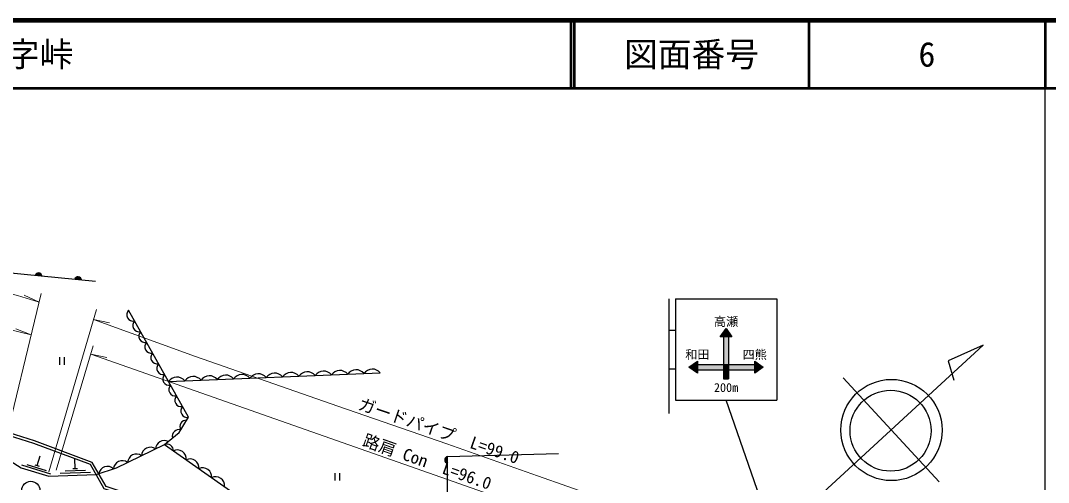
# Model space of a CAD drawing. Units: millimetres at full size, sheet at 1:1000; details may follow other scales. Extents: x 40000 to 680000, y 20000 to 380000.
# Drawn here: x 427219 to 579500, y 311562 to 380000 of the extents above; entities that cross this region are included whole.
import ezdxf
from ezdxf.enums import TextEntityAlignment as Align

# ---------------------------------------------------------------- set-up
doc = ezdxf.new("R2010")
doc.units = ezdxf.units.MM
doc.header["$LTSCALE"] = 1000
for name, color, linetype, lineweight in [('M-BGD', 7, 'Continuous', 25), ('M-BGD-EXST', 7, 'Continuous', 25), ('M-BMK-SRVR', 3, 'Continuous', 25), ('M-STR-HTXT', 7, 'Continuous', 13), ('M-STR-STRC', 7, 'Continuous', 25), ('M-TTL', 2, 'Continuous', 140), ('M-TTL-BAND', 7, 'Continuous', 25), ('M-TTL-LINE', 7, 'Continuous', 50)]:
    doc.layers.add(name, color=color, linetype=linetype, lineweight=lineweight)
doc.layers.add('M-TTL-TXT', color=7, linetype='Continuous')
doc.styles.add('ＭＳ ゴシック', font='')
doc.styles.get('ＭＳ ゴシック').set_extended_font_data('MS Gothic')

msp = doc.modelspace()

# ---------------------------------------------------------------- hatches: boundary and pattern name
at = {"layer": 'M-BGD'}
for points in [[(429391, 342247), (430377, 342151, 0.82183)], [(435237, 341678), (436223, 341582, 0.82183)], [(490469, 314417), (490466, 315408, 0.82183)]]:
    msp.add_hatch(color=256, dxfattribs=at).paths.add_polyline_path(points)
at = {"layer": 'M-STR-STRC'}
for points in [[(531740, 334395), (532615, 333145), (532115, 333145), (531365, 333145), (530865, 333145)], [(532115, 329020), (532115, 329785), (532115, 330098), (532115, 333145), (531365, 333145), (531365, 329020)], [(527490, 329520), (527490, 329020), (527490, 328270), (527490, 327770), (526240, 328645)], [(530288, 328270), (530600, 328270), (531365, 328270), (531365, 329020), (527490, 329020), (527490, 328270)], [(532115, 328270), (532115, 329020), (531365, 329020), (531365, 328270)], [(535990, 328270), (535990, 329020), (533192, 329020), (532880, 329020), (532115, 329020), (532115, 328270)], [(535990, 329020), (535990, 329520), (537240, 328645), (535990, 327770), (535990, 328270)], [(532115, 326895), (532115, 328270), (531365, 328270), (531365, 327505), (531365, 327193), (531365, 326895)]]:
    msp.add_hatch(color=256, dxfattribs=at).paths.add_polyline_path(points)

# ---------------------------------------------------------------- linework, layer by layer
at = {"layer": 'M-BGD'}
for p, q in [((432992, 330103), (432992, 328985)), ((433658, 330103), (433658, 328985)), ((449133, 326527), (480517, 327811)), ((448537, 317167), (472545, 300361)), ((429665, 314077), (430107, 315510)), ((427339, 314166), (431639, 312841)), ((428144, 314232), (431011, 313348)), ((429331, 314180), (430000, 313974)), ((435330, 313621), (435281, 315052)), ((433102, 312944), (437599, 313098)), ((433841, 313269), (436839, 313372)), ((434980, 313609), (435679, 313633)), ((473785, 312961), (473785, 311843)), ((474451, 312961), (474451, 311843))]:
    msp.add_line(p, q, dxfattribs=at)
for points in [[(412822, 342828), (424742, 342700), (438304, 341379)], [(416120, 321292), (418611, 318693), (423301, 316238), (427326, 313751), (431432, 312486), (438417, 312726), (441453, 313731), (448537, 317167), (450693, 318964), (452112, 321218), (443214, 337074)], [(521573, 283731), (521464, 283769), (491305, 293803), (466531, 302070), (439898, 310957), (437841, 314525), (429301, 317705), (420806, 320374), (416195, 321686), (406874, 322598), (398696, 322962), (389203, 322569), (385956, 321630), (378021, 321191), (369832, 320544), (368811, 320772), (362721, 320118), (359199, 317016)], [(503946, 289176), (491179, 293424), (466405, 301690), (439627, 310625), (437567, 314201), (429172, 317326), (420691, 319991), (416120, 321292), (406846, 322199), (398696, 322562), (389268, 322172), (386023, 321233), (378047, 320792), (369803, 320140), (368788, 320368), (362890, 319733), (359399, 316659)], [(490543, 294057), (490466, 315408), (506894, 315839)]]:
    msp.add_lwpolyline(points, dxfattribs=at)
for centre, radius, start, end in [((429874, 342102), 505, 5.60883, 163.26702), ((435721, 341532), 505, 5.60883, 163.26702), ((443914, 336424), 955, 137.15687, 281.44741), ((444804, 334839), 955, 137.15687, 281.44741), ((445694, 333253), 955, 137.15687, 281.44741), ((446583, 331668), 955, 137.15687, 281.44741), ((447473, 330082), 955, 137.15687, 281.44741), ((448363, 328497), 955, 137.15687, 281.44741), ((449253, 326911), 955, 137.15687, 281.44741), ((457621, 325925), 1536, 40.4589, 144.22707), ((460035, 326024), 1536, 40.4589, 144.22707), ((462449, 326123), 1536, 40.4589, 144.22707), ((464864, 326222), 1536, 40.4589, 144.22707), ((467278, 326321), 1536, 40.4589, 144.22707), ((469692, 326419), 1536, 40.4589, 144.22707), ((472106, 326518), 1536, 40.4589, 144.22707), ((474520, 326617), 1536, 40.4589, 144.22707), ((476934, 326716), 1536, 40.4589, 144.22707), ((479349, 326814), 1536, 40.4589, 144.22707), ((450379, 325629), 1536, 40.4589, 144.22707), ((450143, 325325), 955, 137.15687, 281.44741), ((452793, 325728), 1536, 40.4589, 144.22707), ((455207, 325827), 1536, 40.4589, 144.22707), ((451033, 323740), 955, 137.15687, 281.44741), ((451923, 322154), 955, 137.15687, 281.44741), ((451762, 319849), 933, 85.48984, 210.11854), ((450741, 318356), 1047, 78.18188, 191.43324), ((446445, 315473), 1301, 53.87129, 177.87167), ((448511, 316476), 1301, 63.11349, 177.87167), ((448903, 316279), 960, 357.60432, 112.41263), ((444378, 314471), 1301, 53.87129, 177.87167), ((450442, 315056), 1318, 353.89827, 116.11868), ((490565, 314913), 505, 101.37882, 259.03702), ((440086, 312636), 1301, 46.31672, 170.3171), ((442282, 313491), 1301, 52.25562, 176.25601), ((452332, 313733), 1318, 353.89827, 116.11868), ((454223, 312410), 1318, 353.89827, 116.11868), ((456113, 311087), 1318, 353.89827, 116.11868)]:
    msp.add_arc(centre, radius, start, end, dxfattribs=at)
at = {"layer": 'M-BGD-EXST'}
msp.add_circle((428737, 310378), 1350, dxfattribs=at)
at = {"layer": 'M-BMK-SRVR'}
for p, q in [((545541, 309542), (569843, 331910)), ((569843, 331910), (564668, 329601)), ((564668, 329601), (565494, 326716)), ((549099, 327087), (563321, 311636))]:
    msp.add_line(p, q, dxfattribs=at)
for centre, radius in [((556239, 319330), 7500), ((556116, 319230), 6000)]:
    msp.add_circle(centre, radius, dxfattribs=at)
at = {"layer": 'M-STR-HTXT'}
for p, q in [((424283, 314752), (430287, 339536)), ((429987, 338297), (427751, 339311)), ((431390, 313153), (438447, 337204)), ((438008, 335706), (440410, 335201)), ((428807, 333425), (426524, 334329)), ((432488, 313389), (437971, 331789)), ((437608, 330572), (528055, 298823)), ((437608, 330572), (440015, 330089))]:
    msp.add_line(p, q, dxfattribs=at)
for points in [[(429987, 338297), (426745, 339252), (420921, 340719), (416015, 341674), (408935, 342779), (403533, 343362), (397222, 343795), (390947, 343989), (384200, 343901), (378746, 343672), (373247, 343203), (361840, 341548), (359247, 341106)], [(360206, 335481), (366049, 336612), (373355, 337559), (380141, 338095), (388285, 338416), (400110, 338204), (411223, 336976), (420208, 335508), (428807, 333425)], [(531224, 302914), (517261, 307808), (503810, 312522), (490370, 317270), (474222, 322859), (453157, 330229), (438008, 335706)]]:
    msp.add_lwpolyline(points, dxfattribs=at)
at = {"layer": 'M-STR-STRC'}
for p, q in [((523240, 338761), (523240, 321761)), ((524240, 338761), (524240, 323761)), ((524240, 338761), (539240, 338761)), ((539240, 338761), (539240, 323761)), ((523240, 334136), (524240, 334136)), ((530865, 333145), (531740, 334395)), ((531740, 334395), (532615, 333145)), ((532615, 333145), (530865, 333145)), ((531365, 333145), (531365, 326895)), ((532115, 333145), (532115, 326895)), ((526240, 328645), (527490, 329520)), ((527490, 329520), (527490, 327770)), ((527490, 329020), (535990, 329020)), ((535990, 327770), (535990, 329520)), ((535990, 329520), (537240, 328645)), ((523240, 328386), (524240, 328386)), ((527490, 327770), (526240, 328645)), ((527490, 328270), (535990, 328270)), ((537240, 328645), (535990, 327770)), ((531365, 326895), (532115, 326895)), ((524240, 323761), (539240, 323761)), ((551632, 266446), (531740, 323761))]:
    msp.add_line(p, q, dxfattribs=at)
at = {"layer": 'M-TTL'}
msp.add_line((680000, 380000), (40000, 380000), dxfattribs=at)
at = {"layer": 'M-TTL-BAND'}
msp.add_line((579000, 20000), (579000, 370000), dxfattribs=at)
at = {"layer": 'M-TTL-LINE'}
for p, q in [((508747, 380000), (508747, 370000)), ((509247, 380000), (509247, 370000)), ((543997, 380000), (543997, 370000)), ((579000, 380000), (579000, 370000)), ((40000, 370000), (680000, 370000))]:
    msp.add_line(p, q, dxfattribs=at)

# ---------------------------------------------------------------- texts
at = {"layer": 'M-STR-HTXT', "style": 'ＭＳ ゴシック'}
for s, rotation, p in [('ガードパイプ\u3000L=99.0', 340.91, (476914, 321927)), ('路肩 Con  L=96.0', 340.658, (477563, 316547))]:
    msp.add_text(s, height=1833, rotation=rotation, dxfattribs=at).set_placement(p, align=Align.BOTTOM_LEFT)
at = {"layer": 'M-STR-STRC', "style": 'ＭＳ ゴシック'}
for s, p in [('高瀬', (531740, 335395)), ('和田', (527490, 330520)), ('四熊', (535990, 330520)), ('200m', (531740, 325626))]:
    msp.add_text(s, height=1320, dxfattribs=at).set_placement(p, align=Align.MIDDLE_CENTER)
at = {"layer": 'M-TTL-TXT', "style": 'ＭＳ ゴシック'}
msp.add_text('周南市大字峠', height=3666, dxfattribs=at).set_placement((405024, 375000), align=Align.MIDDLE_LEFT)
for s, p in [('図面番号', (526622, 375000)), ('6', (561497, 375000))]:
    msp.add_text(s, height=3666, dxfattribs=at).set_placement(p, align=Align.MIDDLE_CENTER)

doc.saveas('drawing.dxf')
